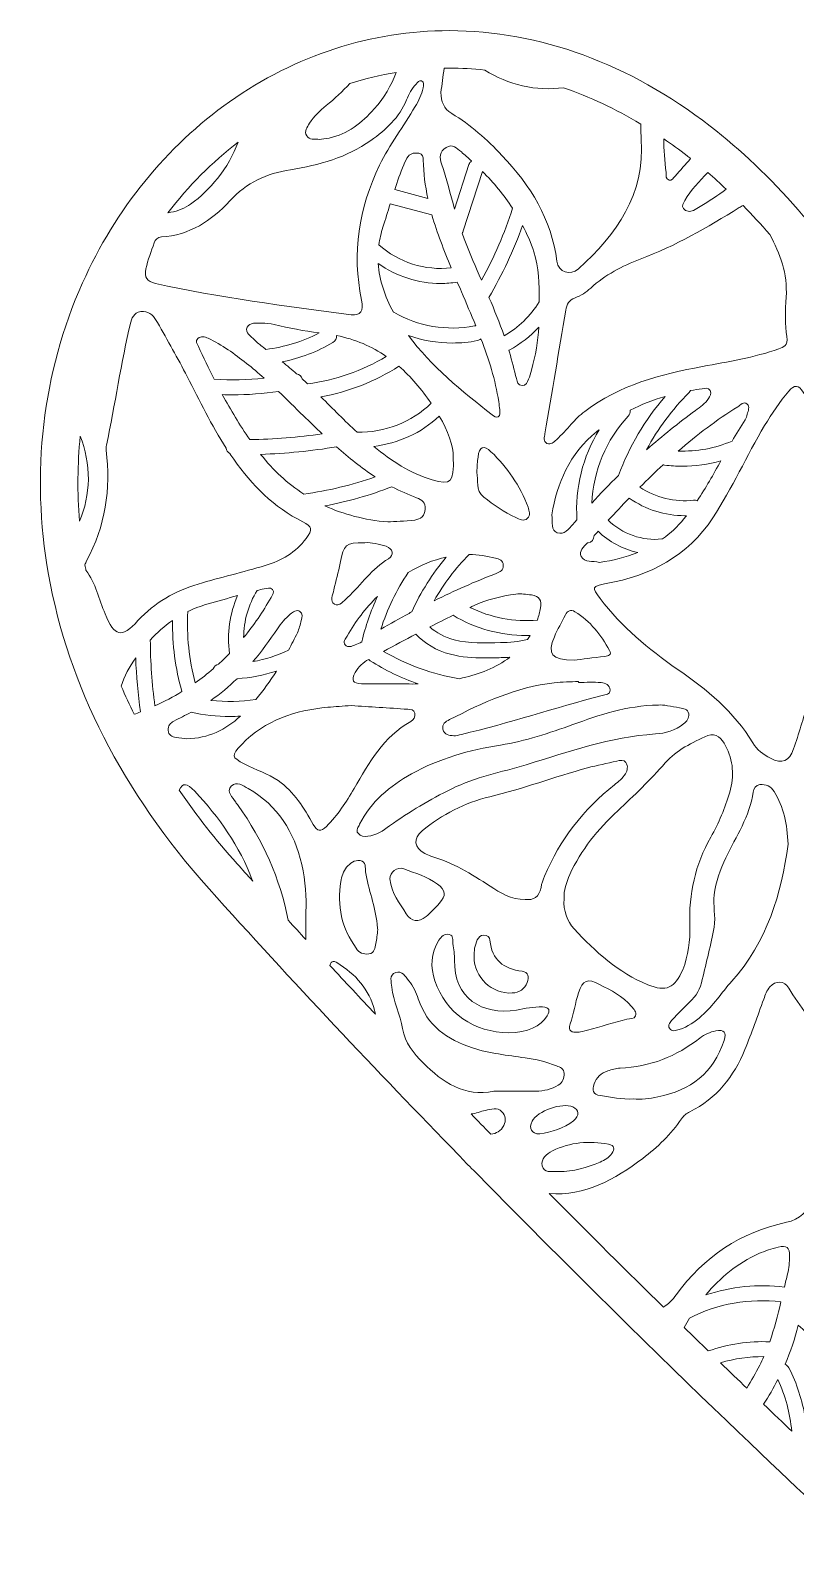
# Model space of a CAD drawing. Extents: x 16 to 8959, y -909 to -91.
# Drawn here: x 8057 to 8464, y -908 to -92 of the extents above; entities that cross this region are included whole.
import ezdxf

# ---------------------------------------------------------------- set-up
doc = ezdxf.new("R2010")
doc.units = 0
doc.header["$MEASUREMENT"] = 0
doc.layers.add('Layer 1', color=7, linetype='Continuous')

msp = doc.modelspace()

# ---------------------------------------------------------------- linework, layer by layer
at = {"layer": 'Layer 1', "lineweight": 0}
for points, knots in [([(8931.48, -226.33), (8913.85, -186.9), (8886.75, -153.49), (8853.11, -129.71), (8818.04, -104.91), (8777.53, -91.8), (8735.95, -91.8), (8688.05, -91.8), (8640.03, -109.39), (8597.06, -142.66), (8564.36, -167.98), (8534.49, -202.19), (8508, -244.61), (8481.52, -202.2), (8451.66, -168), (8418.95, -142.67), (8375.98, -109.4), (8327.95, -91.81), (8280.04, -91.8), (8238.47, -91.8), (8197.96, -104.91), (8162.9, -129.69), (8129.25, -153.47), (8102.15, -186.88), (8084.52, -226.31), (8063.14, -274.13), (8056.87, -327.84), (8066.41, -381.63), (8076.97, -441.15), (8105.77, -497.53), (8152, -549.22), (8195.97, -598.36), (8241.83, -646.84), (8284.96, -691.07), (8287.46, -693.95), (8290.06, -696.59), (8292.96, -699.25), (8397.22, -805.73), (8483.5, -885.58), (8484.74, -886.72), (8484.74, -886.72), (8508.01, -908.2), (8508.01, -908.2), (8508.01, -908.2), (8531.28, -886.71), (8531.28, -886.71), (8533.05, -885.08), (8710.13, -721.22), (8864.01, -549.22), (8910.24, -497.54), (8939.03, -441.16), (8949.59, -381.65), (8959.12, -327.86), (8952.86, -274.15), (8931.48, -226.33)], [0, 0, 0, 0, 1, 1, 1, 2, 2, 2, 3, 3, 3, 4, 4, 4, 5, 5, 5, 6, 6, 6, 7, 7, 7, 8, 8, 8, 9, 9, 9, 10, 10, 10, 11, 11, 11, 12, 12, 12, 13, 13, 13, 14, 14, 14, 15, 15, 15, 16, 16, 16, 17, 17, 17, 18, 18, 18, 18]), ([(8226.95, -119.93), (8235.05, -117.41), (8243.29, -115.46), (8251.62, -114.1), (8249.08, -121.19), (8245.13, -127.64), (8239.94, -133.5), (8233.37, -140.9), (8225.88, -146.97), (8215.87, -149.04), (8214.01, -149.43), (8212.1, -149.59), (8210.97, -149.75), (8207.98, -149.54), (8205.36, -150.13), (8203.98, -147.89), (8202.46, -145.41), (8204.24, -143.18), (8205.49, -141.18), (8207.81, -137.46), (8211.05, -134.46), (8214.41, -131.75), (8218.92, -128.1), (8223.08, -124.14), (8226.95, -119.93)], [0, 0, 0, 0, 1, 1, 1, 2, 2, 2, 3, 3, 3, 4, 4, 4, 5, 5, 5, 6, 6, 6, 7, 7, 7, 8, 8, 8, 8]), ([(8280.04, -111.8), (8280.04, -111.8), (8280.05, -111.8), (8280.06, -111.8), (8286.32, -111.8), (8292.6, -112.15), (8298.86, -112.82), (8311.23, -120.73), (8326.33, -124.19), (8340.83, -122.25), (8354.8, -127.07), (8368.57, -133.54), (8381.98, -141.57), (8382, -144.24), (8382.1, -146.92), (8382.27, -149.6), (8384.15, -179.2), (8369.27, -200.23), (8348.83, -218.74), (8344.5, -222.65), (8338.02, -220.53), (8337.3, -214.76), (8334.48, -192.28), (8323.1, -174.25), (8308.05, -158.3), (8300.07, -149.84), (8291.28, -142.06), (8281.27, -135.97), (8276.95, -133.33), (8275.65, -129.66), (8275.51, -124.74), (8276.08, -120.59), (8276.58, -116.22), (8277.24, -111.83), (8278.17, -111.82), (8279.11, -111.8), (8280.04, -111.8)], [0, 0, 0, 0, 1, 1, 1, 2, 2, 2, 3, 3, 3, 4, 4, 4, 5, 5, 5, 6, 6, 6, 7, 7, 7, 8, 8, 8, 9, 9, 9, 10, 10, 10, 11, 11, 11, 12, 12, 12, 12]), ([(8195.4, -165.92), (8210.52, -163.57), (8225.35, -159.38), (8238.17, -150.34), (8246.19, -144.67), (8253.31, -138.13), (8257.18, -128.73), (8258.43, -125.68), (8259.87, -122.66), (8262.3, -120.31), (8263.14, -119.51), (8263.91, -118), (8265.22, -118.56), (8266.82, -119.26), (8266.23, -121.02), (8266.01, -122.28), (8265.36, -125.92), (8263.61, -129.14), (8261.77, -132.31), (8255.69, -142.84), (8248.16, -152.47), (8242.83, -163.49), (8231.72, -186.47), (8227.9, -210.31), (8233.27, -235.44), (8234.54, -241.34), (8232.56, -243.65), (8227.67, -243.34), (8192.15, -238.54), (8157.5, -234.13), (8123.37, -226.55), (8118.8, -225.53), (8117.46, -223.32), (8118.34, -218.77), (8119.27, -213.93), (8121.18, -209.48), (8122.74, -204.88), (8123.36, -203.04), (8124.57, -201.92), (8126.52, -201.79), (8141.56, -200.85), (8153.35, -193.06), (8163.01, -182.56), (8172.01, -172.78), (8182.45, -167.94), (8195.4, -165.92)], [0, 0, 0, 0, 1, 1, 1, 2, 2, 2, 3, 3, 3, 4, 4, 4, 5, 5, 5, 6, 6, 6, 7, 7, 7, 8, 8, 8, 9, 9, 9, 10, 10, 10, 11, 11, 11, 12, 12, 12, 13, 13, 13, 14, 14, 14, 15, 15, 15, 15]), ([(8167.49, -151.2), (8164.82, -158.05), (8161.29, -164.57), (8156.4, -170.55), (8152.21, -175.67), (8147.71, -180.52), (8142.14, -184.22), (8138.93, -186.35), (8135.5, -187.99), (8131.63, -188.64), (8131.05, -188.74), (8130.51, -188.81), (8130, -188.86), (8140.97, -174.65), (8153.55, -161.98), (8167.49, -151.2)], [0, 0, 0, 0, 1, 1, 1, 2, 2, 2, 3, 3, 3, 4, 4, 4, 5, 5, 5, 5]), ([(8290.42, -163.2), (8290.42, -163.2), (8282.79, -186.88), (8282.79, -186.88), (8280.56, -178.84), (8278.58, -170.74), (8275.86, -162.86), (8274.76, -159.65), (8274.66, -156.19), (8278.22, -154.08), (8281.71, -152.02), (8283.93, -154.38), (8286.39, -156.48), (8288.24, -158.04), (8290.04, -159.64), (8291.8, -161.25), (8291.18, -161.73), (8290.68, -162.39), (8290.42, -163.2)], [0, 0, 0, 0, 1, 1, 1, 2, 2, 2, 3, 3, 3, 4, 4, 4, 5, 5, 5, 6, 6, 6, 6]), ([(8408.57, -159.96), (8405.84, -163.08), (8403.1, -166.19), (8400.37, -169.31), (8399.49, -170.32), (8398.58, -171.91), (8397.06, -171.47), (8395.18, -170.94), (8395.59, -168.96), (8395.45, -167.46), (8394.88, -161.29), (8394.29, -155.11), (8394.22, -149.41), (8398.42, -152.28), (8402.59, -155.3), (8406.7, -158.48), (8407.33, -158.97), (8407.95, -159.46), (8408.57, -159.96)], [0, 0, 0, 0, 1, 1, 1, 2, 2, 2, 3, 3, 3, 4, 4, 4, 5, 5, 5, 6, 6, 6, 6]), ([(8250.87, -176.5), (8252.31, -172.08), (8253.86, -167.7), (8255.67, -163.4), (8256.34, -161.81), (8257.02, -160.14), (8258.08, -158.81), (8259.5, -157.03), (8261.69, -156.82), (8263.82, -157.2), (8265.79, -157.55), (8266.07, -159.18), (8266.1, -160.8), (8266.23, -167.79), (8267.12, -174.57), (8268.53, -181.19), (8268.53, -181.19), (8250.87, -176.5), (8250.87, -176.5)], [0, 0, 0, 0, 1, 1, 1, 2, 2, 2, 3, 3, 3, 4, 4, 4, 5, 5, 5, 6, 6, 6, 6]), ([(8297.12, -224.81), (8294.06, -217.82), (8290.99, -210.83), (8288.21, -203.72), (8287.69, -202.41), (8287.21, -201.09), (8286.75, -199.76), (8287.05, -199.39), (8287.29, -198.96), (8287.45, -198.48), (8287.45, -198.48), (8297.65, -166.86), (8297.65, -166.86), (8303.66, -172.92), (8309.09, -179.4), (8313.72, -186.46), (8309.41, -199.74), (8303.85, -212.59), (8297.12, -224.81)], [0, 0, 0, 0, 1, 1, 1, 2, 2, 2, 3, 3, 3, 4, 4, 4, 5, 5, 5, 6, 6, 6, 6]), ([(8427.56, -176.3), (8423.09, -179.58), (8418.46, -182.68), (8413.65, -185.56), (8412.46, -186.27), (8411.29, -187.04), (8410.04, -187.63), (8408.1, -188.53), (8406.17, -188.23), (8404.79, -186.66), (8403.45, -185.13), (8404.86, -183.74), (8405.55, -182.41), (8408.61, -176.62), (8413.21, -172.09), (8417.69, -167.45), (8421.01, -170.3), (8424.3, -173.25), (8427.56, -176.3)], [0, 0, 0, 0, 1, 1, 1, 2, 2, 2, 3, 3, 3, 4, 4, 4, 5, 5, 5, 6, 6, 6, 6]), ([(8270.74, -190.05), (8273.46, -199.64), (8277.12, -208.95), (8281, -218.2), (8267.17, -219.89), (8252.76, -215.3), (8242.45, -205.94), (8242.87, -202.86), (8243.58, -199.72), (8244.62, -196.53), (8245.96, -192.42), (8247.2, -188.27), (8248.47, -184.14), (8248.47, -184.14), (8270.74, -190.05), (8270.74, -190.05)], [0, 0, 0, 0, 1, 1, 1, 2, 2, 2, 3, 3, 3, 4, 4, 4, 5, 5, 5, 5]), ([(8434.4, -186.14), (8435.15, -185.67), (8435.85, -185.3), (8436.51, -185.04), (8441.35, -189.94), (8446.12, -195.07), (8450.8, -200.44), (8456.28, -210.62), (8460.28, -221.31), (8459.48, -233.8), (8459.01, -241.22), (8458.82, -248.75), (8459.89, -254.89), (8460.59, -259.7), (8458.09, -260.53), (8455.51, -261.44), (8442.32, -266.08), (8428.57, -268.29), (8414.89, -270.82), (8392.5, -274.97), (8370.73, -280.65), (8352.14, -294.77), (8349.48, -296.79), (8347.1, -298.97), (8344.98, -301.55), (8342.56, -304.5), (8339.82, -307.19), (8337.07, -309.85), (8335.72, -311.15), (8334.02, -312.71), (8332.03, -311.77), (8329.82, -310.72), (8330.66, -308.41), (8330.96, -306.62), (8334.62, -284.68), (8338.38, -262.76), (8342, -240.81), (8342.53, -237.6), (8343.74, -235.34), (8346.98, -234.21), (8350.12, -233.11), (8352.87, -231.25), (8355.35, -229), (8363.06, -222), (8372.02, -217.29), (8381.75, -213.61), (8400.37, -206.56), (8417.62, -196.74), (8434.4, -186.14)], [0, 0, 0, 0, 1, 1, 1, 2, 2, 2, 3, 3, 3, 4, 4, 4, 5, 5, 5, 6, 6, 6, 7, 7, 7, 8, 8, 8, 9, 9, 9, 10, 10, 10, 11, 11, 11, 12, 12, 12, 13, 13, 13, 14, 14, 14, 15, 15, 15, 16, 16, 16, 16]), ([(8327.81, -236.38), (8323.27, -243.85), (8316.84, -250.12), (8309.21, -254.46), (8306.8, -247.52), (8304.02, -240.73), (8301.12, -233.99), (8308.27, -221.77), (8314.27, -208.91), (8319.05, -195.59), (8321.37, -200.08), (8323.4, -204.79), (8325.04, -209.78), (8327.79, -218.12), (8327.86, -226.73), (8327.81, -236.38)], [0, 0, 0, 0, 1, 1, 1, 2, 2, 2, 3, 3, 3, 4, 4, 4, 5, 5, 5, 5]), ([(8275.37, -226.56), (8278.29, -226.56), (8281.22, -226.33), (8284.11, -225.86), (8284.15, -225.85), (8284.19, -225.84), (8284.23, -225.83), (8284.96, -227.53), (8285.69, -229.24), (8286.42, -230.95), (8288.99, -237), (8291.61, -243.02), (8294.1, -249.1), (8293.85, -249.1), (8293.6, -249.12), (8293.35, -249.17), (8278.82, -252.06), (8263.17, -249.4), (8250.4, -241.9), (8250.33, -241.85), (8250.24, -241.83), (8250.17, -241.79), (8245.64, -233.44), (8242.69, -224.88), (8242.11, -215.91), (8251.75, -222.77), (8263.54, -226.56), (8275.37, -226.56)], [0, 0, 0, 0, 1, 1, 1, 2, 2, 2, 3, 3, 3, 4, 4, 4, 5, 5, 5, 6, 6, 6, 7, 7, 7, 8, 8, 8, 9, 9, 9, 9]), ([(8086.11, -378.14), (8086.01, -377.6), (8085.93, -377.06), (8085.83, -376.51), (8086.02, -375.82), (8086.35, -375.14), (8086.69, -374.48), (8096.51, -355.89), (8099.87, -336.16), (8097.12, -315.34), (8097.01, -314.5), (8097.11, -313.6), (8097.28, -312.76), (8101.84, -290.97), (8105.02, -268.91), (8110.23, -247.25), (8111.06, -243.81), (8112.69, -241.53), (8117.01, -241.44), (8120.51, -241.58), (8122.74, -244.3), (8124.47, -247.37), (8129.85, -256.92), (8135.28, -266.45), (8140.31, -276.18), (8146.95, -289.05), (8153.22, -302.1), (8161.05, -314.29), (8161.2, -315.54), (8161.93, -316.6), (8162.97, -317.22), (8163.66, -318.25), (8164.36, -319.27), (8165.08, -320.29), (8174.85, -334.11), (8186.52, -345.85), (8201.84, -353.59), (8206.89, -356.14), (8207.22, -357.79), (8203.72, -362.46), (8198.18, -369.86), (8190.54, -374.35), (8181.88, -376.92), (8170.05, -380.44), (8158, -383.24), (8146.17, -386.78), (8133.85, -390.47), (8122.96, -396.52), (8114.08, -406.27), (8105.38, -415.82), (8101.58, -414.82), (8096.58, -402.72), (8093.34, -394.88), (8091.55, -386.41), (8086.35, -379.42), (8086.27, -379), (8086.18, -378.57), (8086.11, -378.14)], [0, 0, 0, 0, 1, 1, 1, 2, 2, 2, 3, 3, 3, 4, 4, 4, 5, 5, 5, 6, 6, 6, 7, 7, 7, 8, 8, 8, 9, 9, 9, 10, 10, 10, 11, 11, 11, 12, 12, 12, 13, 13, 13, 14, 14, 14, 15, 15, 15, 16, 16, 16, 17, 17, 17, 18, 18, 18, 19, 19, 19, 19]), ([(8182.28, -261.67), (8181.81, -261.31), (8181.34, -260.95), (8180.87, -260.59), (8179.22, -259.32), (8177.52, -258.05), (8176.12, -256.53), (8174.33, -254.6), (8170.83, -252.93), (8172.3, -249.87), (8173.61, -247.17), (8177.19, -247.7), (8179.92, -247.68), (8182.17, -247.67), (8184.49, -247.81), (8186.65, -248.36), (8194.57, -250.38), (8202.57, -251.85), (8210.66, -252.95), (8201.83, -257.53), (8192.15, -260.5), (8182.28, -261.67)], [0, 0, 0, 0, 1, 1, 1, 2, 2, 2, 3, 3, 3, 4, 4, 4, 5, 5, 5, 6, 6, 6, 7, 7, 7, 7]), ([(8311.73, -262.2), (8311.79, -262.17), (8311.86, -262.15), (8311.92, -262.11), (8317.86, -258.92), (8323.21, -254.72), (8327.72, -249.77), (8327.24, -257.21), (8325.87, -264.98), (8323.82, -272.69), (8323.37, -274.37), (8322.83, -276.02), (8322.21, -277.64), (8321.6, -279.28), (8320.96, -281.04), (8318.74, -280.95), (8316.44, -280.86), (8316.17, -279), (8315.73, -277.3), (8314.51, -272.6), (8313.4, -267.86), (8312.03, -263.2), (8311.94, -262.86), (8311.83, -262.53), (8311.73, -262.2)], [0, 0, 0, 0, 1, 1, 1, 2, 2, 2, 3, 3, 3, 4, 4, 4, 5, 5, 5, 6, 6, 6, 7, 7, 7, 8, 8, 8, 8]), ([(8181.3, -277.03), (8172.47, -277.93), (8163.58, -278.12), (8154.71, -277.61), (8151.77, -271.85), (8148.97, -266), (8146.29, -260.08), (8145.69, -258.75), (8144.37, -257.22), (8146.01, -255.84), (8147.68, -254.43), (8149.62, -254.93), (8151.43, -255.75), (8158.94, -259.15), (8165.45, -264.15), (8171.9, -269.16), (8175.14, -271.67), (8178.25, -274.31), (8181.3, -277.03)], [0, 0, 0, 0, 1, 1, 1, 2, 2, 2, 3, 3, 3, 4, 4, 4, 5, 5, 5, 6, 6, 6, 6]), ([(8219.92, -254.33), (8229.97, -256.31), (8238.69, -260.15), (8246.36, -265.44), (8233.56, -273.15), (8219.23, -278.13), (8204.4, -280.01), (8203.47, -279.13), (8202.52, -278.27), (8201.58, -277.4), (8201.14, -276.01), (8200, -275), (8198.63, -274.7), (8196.13, -272.5), (8193.56, -270.4), (8190.96, -268.35), (8200.43, -266.39), (8209.59, -262.92), (8217.95, -258.09), (8219.32, -257.3), (8220.03, -255.81), (8219.92, -254.33)], [0, 0, 0, 0, 1, 1, 1, 2, 2, 2, 3, 3, 3, 4, 4, 4, 5, 5, 5, 6, 6, 6, 7, 7, 7, 7]), ([(8306.1, -297.61), (8304.84, -298.42), (8303.81, -297.31), (8302.88, -296.58), (8286.62, -283.8), (8270.42, -270.92), (8258.15, -254.26), (8265.68, -256.92), (8273.68, -258.31), (8281.67, -258.31), (8286.12, -258.31), (8290.55, -257.88), (8294.9, -257.02), (8295.67, -256.87), (8296.32, -256.5), (8296.85, -256), (8301.03, -266.85), (8304.53, -277.92), (8306.29, -289.58), (8306.52, -291.12), (8306.75, -292.66), (8306.91, -293.73), (8306.79, -295.41), (8307.26, -296.86), (8306.1, -297.61)], [0, 0, 0, 0, 1, 1, 1, 2, 2, 2, 3, 3, 3, 4, 4, 4, 5, 5, 5, 6, 6, 6, 7, 7, 7, 8, 8, 8, 8]), ([(8270.26, -290.4), (8260.04, -300.51), (8245.32, -306.1), (8230.88, -305.83), (8224.23, -299.78), (8217.95, -293.34), (8211.57, -287), (8226.31, -284.31), (8240.45, -278.76), (8253.1, -270.67), (8259.54, -276.26), (8265.19, -282.94), (8270.26, -290.4)], [0, 0, 0, 0, 1, 1, 1, 2, 2, 2, 3, 3, 3, 4, 4, 4, 4]), ([(8164.28, -285.91), (8172.55, -285.91), (8180.8, -285.32), (8188.99, -284.16), (8193.44, -288.41), (8197.8, -292.76), (8202.21, -297.05), (8205.55, -300.31), (8208.9, -303.54), (8212.3, -306.72), (8199.5, -308.57), (8186.55, -309.59), (8173.62, -309.78), (8168.31, -302.02), (8163.48, -294.02), (8159.01, -285.82), (8160.77, -285.87), (8162.52, -285.91), (8164.28, -285.91)], [0, 0, 0, 0, 1, 1, 1, 2, 2, 2, 3, 3, 3, 4, 4, 4, 5, 5, 5, 6, 6, 6, 6]), ([(8451.05, -479.57), (8447.26, -477.66), (8443.84, -475.05), (8441.69, -471.44), (8431.72, -454.73), (8417.14, -443), (8401.41, -432.1), (8386.11, -421.5), (8371.78, -409.56), (8360.4, -394.55), (8355.66, -388.29), (8356.04, -387.91), (8363.61, -386.54), (8387.12, -382.29), (8406.91, -371.99), (8420.44, -351.4), (8430.79, -335.66), (8438.36, -318.39), (8448.01, -302.28), (8451.86, -295.85), (8456.07, -289.67), (8460.85, -283.9), (8463.73, -280.41), (8466.28, -280.59), (8468.6, -284.45), (8470.66, -287.88), (8472.52, -291.42), (8474.4, -294.95), (8482.87, -310.87), (8496.46, -321.56), (8511.17, -331.14), (8518.05, -335.61), (8524.72, -340.38), (8528.71, -347.89), (8529.77, -349.88), (8530.91, -351.86), (8530.96, -354.1), (8530.54, -357.18), (8529.74, -360.05), (8528.1, -362.55), (8525.44, -366.62), (8522.9, -370.83), (8519.79, -374.54), (8513.28, -382.3), (8508.67, -390.87), (8506.62, -400.84), (8505.82, -404.74), (8504.66, -408.59), (8503.39, -412.38), (8502.15, -416.1), (8499.97, -419.17), (8496.22, -420.92), (8483.42, -426.89), (8475.8, -437.35), (8471.29, -450.32), (8468.5, -458.37), (8466.19, -466.58), (8463.47, -474.66), (8461.23, -481.34), (8457.43, -482.79), (8451.05, -479.57)], [0, 0, 0, 0, 1, 1, 1, 2, 2, 2, 3, 3, 3, 4, 4, 4, 5, 5, 5, 6, 6, 6, 7, 7, 7, 8, 8, 8, 9, 9, 9, 10, 10, 10, 11, 11, 11, 12, 12, 12, 13, 13, 13, 14, 14, 14, 15, 15, 15, 16, 16, 16, 17, 17, 17, 18, 18, 18, 19, 19, 19, 20, 20, 20, 20]), ([(8407.77, -284.71), (8408.09, -284.39), (8408.33, -284.02), (8408.52, -283.63), (8410.59, -283.26), (8412.68, -282.92), (8414.78, -282.64), (8416.31, -282.44), (8418.07, -281.95), (8419.04, -283.61), (8419.97, -285.2), (8418.91, -286.65), (8418.06, -287.94), (8416.31, -290.62), (8413.66, -292.32), (8411.14, -294.2), (8402.18, -300.89), (8393.48, -307.87), (8385.09, -315.18), (8391.12, -304), (8398.76, -293.69), (8407.77, -284.71)], [0, 0, 0, 0, 1, 1, 1, 2, 2, 2, 3, 3, 3, 4, 4, 4, 5, 5, 5, 6, 6, 6, 7, 7, 7, 7]), ([(8376.39, -294.07), (8382.35, -291.08), (8388.54, -288.67), (8394.95, -286.79), (8384.25, -299.24), (8375.8, -313.58), (8370.1, -328.97), (8365.23, -333.7), (8360.49, -338.56), (8355.89, -343.57), (8356.7, -326.52), (8363.58, -309.75), (8375.35, -297.31), (8376.2, -296.41), (8376.53, -295.22), (8376.39, -294.07)], [0, 0, 0, 0, 1, 1, 1, 2, 2, 2, 3, 3, 3, 4, 4, 4, 5, 5, 5, 5]), ([(8402.01, -315.9), (8411.9, -307.3), (8422.35, -299.31), (8433.66, -292.29), (8435.16, -291.36), (8436.79, -289.21), (8438.69, -290.86), (8440.32, -292.27), (8439.2, -294.46), (8438.75, -296.28), (8438.5, -297.28), (8438.23, -298.36), (8437.67, -299.2), (8435.18, -302.91), (8432.87, -306.74), (8430.62, -310.61), (8421.56, -314.4), (8411.8, -316.2), (8402.01, -315.9)], [0, 0, 0, 0, 1, 1, 1, 2, 2, 2, 3, 3, 3, 4, 4, 4, 5, 5, 5, 6, 6, 6, 6]), ([(8274.65, -297.28), (8279.22, -304.91), (8282.13, -313.17), (8282.11, -319.26), (8282.45, -332.77), (8280.97, -334.13), (8270.87, -331.2), (8259.05, -327.77), (8249.12, -321.04), (8239.71, -313.41), (8252.64, -311.83), (8265.06, -306.25), (8274.65, -297.28)], [0, 0, 0, 0, 1, 1, 1, 2, 2, 2, 3, 3, 3, 4, 4, 4, 4]), ([(8087.62, -331.08), (8087.51, -338.82), (8085.85, -346.22), (8082.92, -353.33), (8081.69, -338.06), (8081.82, -322.89), (8083.32, -307.97), (8086.05, -315.18), (8087.65, -322.82), (8087.62, -331.08)], [0, 0, 0, 0, 1, 1, 1, 2, 2, 2, 3, 3, 3, 3]), ([(8348, -352.47), (8347.45, -353.11), (8346.9, -353.75), (8346.35, -354.39), (8346.24, -354.53), (8346.15, -354.68), (8346.03, -354.81), (8343.71, -357.4), (8341.21, -360.82), (8337.47, -359.42), (8334.09, -358.16), (8335.08, -354.08), (8334.65, -349.81), (8337.41, -333.12), (8343.92, -317.23), (8358.48, -305.56), (8358.92, -305.21), (8359.37, -304.88), (8359.82, -304.53), (8351.08, -318.78), (8346.84, -335.78), (8348, -352.47)], [0, 0, 0, 0, 1, 1, 1, 2, 2, 2, 3, 3, 3, 4, 4, 4, 5, 5, 5, 6, 6, 6, 7, 7, 7, 7]), ([(8219.89, -313.63), (8226.41, -319.37), (8233.19, -324.81), (8240.49, -329.66), (8228.13, -334), (8215.36, -337.06), (8202.37, -338.8), (8193.78, -333.18), (8186.19, -326.09), (8179.42, -317.64), (8192.98, -317.2), (8206.53, -315.86), (8219.89, -313.63)], [0, 0, 0, 0, 1, 1, 1, 2, 2, 2, 3, 3, 3, 4, 4, 4, 4]), ([(8321.93, -345.79), (8322.65, -347.75), (8323.26, -350.05), (8321.64, -351.71), (8319.63, -353.76), (8317.38, -352.07), (8315.41, -351.22), (8309.15, -348.53), (8303.67, -344.48), (8298.3, -340.42), (8293.72, -336.95), (8295.72, -331.08), (8294.56, -327.31), (8294.85, -323.94), (8294.95, -321.51), (8295.27, -319.11), (8296, -313.55), (8298.26, -312.42), (8302.19, -316.21), (8310.87, -324.6), (8317.72, -334.35), (8321.93, -345.79)], [0, 0, 0, 0, 1, 1, 1, 2, 2, 2, 3, 3, 3, 4, 4, 4, 5, 5, 5, 6, 6, 6, 7, 7, 7, 7]), ([(8381.53, -335.16), (8385.59, -331.08), (8389.71, -327.09), (8393.91, -323.19), (8394.17, -323.27), (8394.43, -323.34), (8394.71, -323.37), (8397.83, -323.75), (8400.95, -323.94), (8404.07, -323.94), (8411.04, -323.94), (8417.98, -322.97), (8424.7, -321.1), (8420.69, -328.31), (8416.67, -335.5), (8412.1, -342.35), (8411.51, -342.11), (8410.87, -342), (8410.19, -342.08), (8400.19, -343.2), (8389.92, -340.68), (8381.53, -335.16)], [0, 0, 0, 0, 1, 1, 1, 2, 2, 2, 3, 3, 3, 4, 4, 4, 5, 5, 5, 6, 6, 6, 7, 7, 7, 7]), ([(8249.37, -334.9), (8253.64, -337.13), (8258.04, -339.06), (8262.56, -340.77), (8265.4, -341.84), (8267.42, -343.31), (8267.18, -346.8), (8266.92, -350.39), (8264.78, -352.27), (8261.58, -352.64), (8256.25, -353.25), (8250.86, -353.42), (8247.21, -353.67), (8234.73, -352.57), (8223.63, -349.66), (8213.71, -345.08), (8225.88, -342.8), (8237.81, -339.39), (8249.37, -334.9)], [0, 0, 0, 0, 1, 1, 1, 2, 2, 2, 3, 3, 3, 4, 4, 4, 5, 5, 5, 6, 6, 6, 6]), ([(8364.68, -352.77), (8368.37, -348.8), (8372.08, -344.86), (8375.84, -340.97), (8384.48, -347.05), (8394.97, -350.34), (8405.51, -350.34), (8405.79, -350.34), (8406.07, -350.32), (8406.35, -350.32), (8405.91, -350.87), (8405.49, -351.43), (8405.04, -351.98), (8401.58, -356.23), (8397.73, -359.78), (8393.58, -362.74), (8393.48, -362.75), (8393.38, -362.73), (8393.27, -362.75), (8382.95, -363.9), (8372.11, -360.03), (8364.68, -352.77)], [0, 0, 0, 0, 1, 1, 1, 2, 2, 2, 3, 3, 3, 4, 4, 4, 5, 5, 5, 6, 6, 6, 7, 7, 7, 7]), ([(8350.32, -372.09), (8348.91, -369.19), (8351.48, -366.91), (8353.48, -364.9), (8353.62, -364.88), (8353.75, -364.88), (8353.89, -364.86), (8355.8, -364.49), (8357.12, -362.82), (8357.13, -360.95), (8357.83, -360.18), (8358.54, -359.42), (8359.24, -358.65), (8365.04, -364.25), (8372.5, -368.16), (8380.4, -369.91), (8373.99, -372.5), (8367.12, -374.19), (8359.94, -375.23), (8356.48, -374.28), (8352.03, -375.63), (8350.32, -372.09)], [0, 0, 0, 0, 1, 1, 1, 2, 2, 2, 3, 3, 3, 4, 4, 4, 5, 5, 5, 6, 6, 6, 7, 7, 7, 7]), ([(8247.62, -373.26), (8238.69, -378.54), (8233.06, -387.11), (8225.71, -393.95), (8223.75, -395.78), (8221.3, -398.9), (8218.76, -397.46), (8216.16, -396), (8217.92, -392.4), (8218.44, -389.82), (8219.42, -385.06), (8220.91, -380.4), (8221.84, -375.62), (8223.78, -365.55), (8224.56, -364.78), (8234.96, -364.75), (8238.57, -364.48), (8242.48, -365.39), (8246.28, -366.65), (8249.85, -367.84), (8250.75, -371.41), (8247.62, -373.26)], [0, 0, 0, 0, 1, 1, 1, 2, 2, 2, 3, 3, 3, 4, 4, 4, 5, 5, 5, 6, 6, 6, 7, 7, 7, 7]), ([(8278.39, -372.42), (8270.94, -381.21), (8264.7, -391.06), (8260.01, -401.54), (8259.93, -401.57), (8259.86, -401.59), (8259.78, -401.62), (8259.35, -401.82), (8258.99, -402.1), (8258.67, -402.42), (8253.52, -405.08), (8248.4, -407.81), (8243.47, -410.87), (8246.87, -400.17), (8251.81, -389.95), (8258.06, -380.63), (8264.51, -376.65), (8271.33, -373.95), (8278.39, -372.42)], [0, 0, 0, 0, 1, 1, 1, 2, 2, 2, 3, 3, 3, 4, 4, 4, 5, 5, 5, 6, 6, 6, 6]), ([(8271.92, -395.67), (8276.98, -386.66), (8283.27, -378.31), (8290.54, -371), (8295.47, -371.23), (8300.04, -371.82), (8304.51, -372.93), (8306.54, -373.43), (8308.64, -374.12), (8308.75, -376.8), (8308.86, -379.41), (8306.96, -380.39), (8304.95, -381.15), (8293.68, -385.41), (8282.7, -390.32), (8271.92, -395.67)], [0, 0, 0, 0, 1, 1, 1, 2, 2, 2, 3, 3, 3, 4, 4, 4, 5, 5, 5, 5]), ([(8184.97, -393.88), (8180.61, -401.63), (8175.73, -408.77), (8170.36, -415.34), (8170.42, -406.49), (8172.91, -397.68), (8177.58, -390.15), (8178.8, -389.87), (8180.02, -389.6), (8181.25, -389.34), (8182.78, -389.03), (8184.51, -388.34), (8185.71, -389.65), (8187.07, -391.13), (8185.7, -392.59), (8184.97, -393.88)], [0, 0, 0, 0, 1, 1, 1, 2, 2, 2, 3, 3, 3, 4, 4, 4, 5, 5, 5, 5]), ([(8328.58, -399.52), (8328.16, -401.76), (8327.6, -403.9), (8326.89, -405.96), (8314.62, -407.08), (8302.02, -404.68), (8290.97, -399.22), (8291.61, -398.93), (8292.25, -398.63), (8292.89, -398.34), (8300.06, -395.11), (8307.63, -393.18), (8315.43, -392.14), (8318.22, -391.77), (8320.94, -392.24), (8323.71, -392.59), (8328.04, -393.15), (8329.3, -395.67), (8328.58, -399.52)], [0, 0, 0, 0, 1, 1, 1, 2, 2, 2, 3, 3, 3, 4, 4, 4, 5, 5, 5, 6, 6, 6, 6]), ([(8162.93, -423.7), (8161.01, -425.68), (8159.01, -427.58), (8156.98, -429.43), (8155.68, -429.74), (8154.64, -430.69), (8154.18, -431.94), (8151.09, -434.59), (8147.87, -437.1), (8144.53, -439.45), (8141.26, -427.02), (8139.96, -414.26), (8140.65, -401.42), (8144.08, -399.75), (8147.7, -398.38), (8151.56, -397.33), (8156.78, -395.91), (8161.95, -394.35), (8167.16, -392.88), (8162.94, -402.5), (8161.4, -413.28), (8162.93, -423.7)], [0, 0, 0, 0, 1, 1, 1, 2, 2, 2, 3, 3, 3, 4, 4, 4, 5, 5, 5, 6, 6, 6, 7, 7, 7, 7]), ([(8225.51, -414.48), (8230.02, -406.59), (8235.41, -399.55), (8241.72, -393.38), (8238.11, -401.16), (8235.28, -409.3), (8233.31, -417.64), (8232.18, -418.24), (8230.98, -418.75), (8229.81, -419.25), (8228.05, -419.98), (8225.9, -420.85), (8224.45, -419.2), (8223.05, -417.61), (8224.71, -415.89), (8225.51, -414.48)], [0, 0, 0, 0, 1, 1, 1, 2, 2, 2, 3, 3, 3, 4, 4, 4, 5, 5, 5, 5]), ([(8137.49, -444.04), (8132.9, -446.85), (8128.11, -449.41), (8123.08, -451.7), (8121.52, -440.08), (8120.69, -428.32), (8120.64, -416.62), (8124.27, -412.65), (8128.2, -409.16), (8132.49, -406.19), (8132.31, -418.99), (8133.98, -431.68), (8137.49, -444.04)], [0, 0, 0, 0, 1, 1, 1, 2, 2, 2, 3, 3, 3, 4, 4, 4, 4]), ([(8188.4, -410.59), (8190.34, -407.67), (8192.56, -405.02), (8195.24, -402.78), (8196.72, -401.56), (8198.53, -400.2), (8200.4, -401.39), (8202.09, -402.47), (8201.45, -404.57), (8201.05, -406.22), (8200.53, -408.41), (8200.01, -410.66), (8199.04, -412.68), (8197.54, -415.82), (8195.97, -418.92), (8194.33, -421.97), (8188.33, -424.85), (8181.91, -426.91), (8175.33, -428.13), (8180.02, -422.61), (8184.33, -416.72), (8188.4, -410.59)], [0, 0, 0, 0, 1, 1, 1, 2, 2, 2, 3, 3, 3, 4, 4, 4, 5, 5, 5, 6, 6, 6, 7, 7, 7, 7]), ([(8282.01, -403.44), (8293.69, -410.48), (8307.36, -414.23), (8321, -414.23), (8321.68, -414.23), (8322.35, -414.22), (8323.02, -414.2), (8322.58, -414.91), (8322.13, -415.61), (8321.65, -416.29), (8317.1, -417.66), (8311.98, -417.83), (8307.32, -417.98), (8299.06, -418.26), (8290.52, -418.54), (8282.64, -416.47), (8277.41, -415.09), (8272.94, -412.7), (8269.63, -409.6), (8273.73, -407.5), (8277.86, -405.44), (8282.01, -403.44)], [0, 0, 0, 0, 1, 1, 1, 2, 2, 2, 3, 3, 3, 4, 4, 4, 5, 5, 5, 6, 6, 6, 7, 7, 7, 7]), ([(8362.85, -425.32), (8356.67, -426.1), (8350.48, -426.85), (8346.44, -427.35), (8334.42, -427.37), (8332.06, -423.94), (8335.98, -414.86), (8337.69, -410.89), (8339.89, -407.13), (8341.81, -403.24), (8342.95, -400.91), (8344.67, -400.18), (8346.88, -401.52), (8355.11, -406.52), (8360.84, -413.85), (8365.4, -422.14), (8366.72, -424.53), (8364.72, -425.09), (8362.85, -425.32)], [0, 0, 0, 0, 1, 1, 1, 2, 2, 2, 3, 3, 3, 4, 4, 4, 5, 5, 5, 6, 6, 6, 6]), ([(8244.93, -422.64), (8250.68, -419.54), (8256.44, -416.46), (8262.22, -413.43), (8266.67, -418.42), (8273.05, -422.22), (8280.61, -424.2), (8286.6, -425.78), (8292.66, -426.18), (8298.64, -426.18), (8301.65, -426.18), (8304.64, -426.08), (8307.59, -425.98), (8309.09, -425.93), (8310.67, -425.87), (8312.29, -425.78), (8311.85, -426.11), (8311.4, -426.44), (8310.94, -426.76), (8303.03, -432.18), (8294.39, -435.29), (8285.39, -437.2), (8271.18, -435.01), (8257.29, -430.01), (8244.93, -422.64)], [0, 0, 0, 0, 1, 1, 1, 2, 2, 2, 3, 3, 3, 4, 4, 4, 5, 5, 5, 6, 6, 6, 7, 7, 7, 8, 8, 8, 8]), ([(8105.13, -441.15), (8106.73, -435.81), (8109.49, -430.87), (8112.85, -426.18), (8113.22, -435.78), (8114.08, -445.39), (8115.44, -454.9), (8114.33, -455.32), (8113.24, -455.77), (8112.11, -456.17), (8112.11, -456.17), (8112.11, -456.17), (8112.1, -456.17), (8109.63, -451.2), (8107.31, -446.19), (8105.13, -441.15)], [0, 0, 0, 0, 1, 1, 1, 2, 2, 2, 3, 3, 3, 4, 4, 4, 5, 5, 5, 5]), ([(8229.84, -433.95), (8231.44, -430.74), (8234.12, -428.64), (8237.01, -426.94), (8237.25, -427.21), (8237.51, -427.45), (8237.83, -427.66), (8245.8, -432.75), (8254.44, -436.89), (8263.43, -439.98), (8259.08, -440.15), (8254.69, -439.9), (8250.33, -439.91), (8244.6, -439.91), (8238.87, -440.02), (8233.15, -439.87), (8228.52, -439.76), (8227.73, -438.16), (8229.84, -433.95)], [0, 0, 0, 0, 1, 1, 1, 2, 2, 2, 3, 3, 3, 4, 4, 4, 5, 5, 5, 6, 6, 6, 6]), ([(8166.86, -437.23), (8173.97, -436.78), (8181.04, -435.4), (8187.83, -433.18), (8184.51, -438.43), (8180.89, -443.49), (8176.9, -448.27), (8168.97, -449.54), (8160.84, -449.7), (8152.86, -448.76), (8157.91, -445.3), (8162.55, -441.42), (8166.86, -437.23)], [0, 0, 0, 0, 1, 1, 1, 2, 2, 2, 3, 3, 3, 4, 4, 4, 4]), ([(8280.08, -459.02), (8297.82, -450.05), (8315.74, -441.54), (8335.87, -439.4), (8340.18, -438.94), (8344.54, -438.89), (8348.87, -438.66), (8348.88, -438.83), (8348.88, -439.01), (8348.88, -439.19), (8352.88, -439.19), (8356.89, -438.95), (8360.86, -439.28), (8363.08, -439.46), (8365.62, -440.59), (8365.69, -443.24), (8365.76, -445.71), (8363.08, -445.74), (8361.37, -446.18), (8336.3, -452.76), (8311.67, -460.93), (8286.44, -466.9), (8285.09, -467.22), (8283.69, -467.73), (8282.35, -467.63), (8279.93, -467.46), (8277.25, -467.18), (8276.6, -464.16), (8276, -461.4), (8277.95, -460.1), (8280.08, -459.02)], [0, 0, 0, 0, 1, 1, 1, 2, 2, 2, 3, 3, 3, 4, 4, 4, 5, 5, 5, 6, 6, 6, 7, 7, 7, 8, 8, 8, 9, 9, 9, 10, 10, 10, 10]), ([(8130.18, -464.72), (8130.06, -462.3), (8131.18, -460.84), (8133.24, -459.78), (8136.27, -458.23), (8139.32, -456.69), (8142.33, -455.08), (8149.13, -456.6), (8156.12, -457.37), (8163.12, -457.37), (8164.96, -457.37), (8166.8, -457.3), (8168.63, -457.19), (8160.94, -464.4), (8151.57, -468.91), (8140.11, -469.29), (8138.47, -469.08), (8136.39, -468.93), (8134.36, -468.55), (8132.25, -468.15), (8130.32, -467.46), (8130.18, -464.72)], [0, 0, 0, 0, 1, 1, 1, 2, 2, 2, 3, 3, 3, 4, 4, 4, 5, 5, 5, 6, 6, 6, 7, 7, 7, 7]), ([(8215.24, -452.45), (8219.22, -452.1), (8223.21, -451.86), (8227.73, -451.53), (8237.41, -452.16), (8247.63, -452.82), (8257.85, -453.5), (8259.41, -453.6), (8261.13, -453.65), (8261.59, -455.62), (8262.04, -457.59), (8261.07, -459.05), (8259.45, -459.97), (8244.98, -468.19), (8237.15, -481.98), (8229.23, -495.75), (8225.06, -502.99), (8220.45, -509.92), (8214.56, -515.95), (8211.5, -519.08), (8209.58, -518.65), (8207.46, -514.93), (8202.48, -506.16), (8197.46, -497.43), (8188.77, -491.53), (8183.22, -487.76), (8176.87, -485.82), (8171.02, -482.78), (8163.68, -478.98), (8163.6, -478.17), (8169.38, -472.21), (8181.95, -459.25), (8197.77, -453.96), (8215.24, -452.45)], [0, 0, 0, 0, 1, 1, 1, 2, 2, 2, 3, 3, 3, 4, 4, 4, 5, 5, 5, 6, 6, 6, 7, 7, 7, 8, 8, 8, 9, 9, 9, 10, 10, 10, 11, 11, 11, 11]), ([(8404.81, -461.28), (8400.44, -464.79), (8395.08, -466.32), (8389.77, -466.68), (8365.88, -468.32), (8343.53, -476.18), (8320.92, -483.07), (8307.65, -487.12), (8293.92, -489.61), (8281.29, -495.88), (8269.72, -501.63), (8258.62, -508.03), (8248.19, -515.65), (8244.68, -518.21), (8241.08, -520.74), (8236.56, -521.21), (8234.63, -521.42), (8232.6, -521.36), (8231.32, -519.62), (8230.02, -517.86), (8231.41, -516.29), (8232.17, -514.81), (8238.32, -502.72), (8248.17, -494.38), (8259.8, -487.96), (8274.6, -479.79), (8290.66, -475.22), (8307.23, -472.58), (8320.56, -470.45), (8333.22, -466.22), (8345.83, -461.68), (8359.91, -456.6), (8374.01, -451.58), (8391.47, -451.24), (8393.83, -451), (8398.28, -451.95), (8402.72, -452.77), (8404.67, -453.13), (8407.18, -453.29), (8407.56, -455.94), (8407.89, -458.22), (8406.46, -459.95), (8404.81, -461.28)], [0, 0, 0, 0, 1, 1, 1, 2, 2, 2, 3, 3, 3, 4, 4, 4, 5, 5, 5, 6, 6, 6, 7, 7, 7, 8, 8, 8, 9, 9, 9, 10, 10, 10, 11, 11, 11, 12, 12, 12, 13, 13, 13, 14, 14, 14, 14]), ([(8408.13, -568.76), (8408.41, -576.78), (8407.41, -584.77), (8404.35, -592.3), (8400.32, -602.22), (8395.44, -604.31), (8385.68, -600.3), (8370.02, -593.86), (8357.81, -582.72), (8346.5, -570.61), (8342.54, -566.37), (8340.82, -560.68), (8341.1, -554.65), (8340.93, -550.01), (8342.31, -545.71), (8344.2, -541.57), (8350.19, -528.38), (8359.13, -517.46), (8369.71, -507.65), (8378.49, -499.49), (8387.03, -491.07), (8395.04, -482.1), (8401.17, -475.23), (8409.42, -471.14), (8417.7, -467.56), (8422.23, -465.6), (8425.24, -469.28), (8427.17, -472.95), (8431.31, -480.84), (8431.95, -489.11), (8429.4, -497.72), (8426.91, -506.1), (8423.61, -514.16), (8419.31, -521.73), (8410.99, -536.37), (8407.54, -552), (8408.13, -568.76)], [0, 0, 0, 0, 1, 1, 1, 2, 2, 2, 3, 3, 3, 4, 4, 4, 5, 5, 5, 6, 6, 6, 7, 7, 7, 8, 8, 8, 9, 9, 9, 10, 10, 10, 11, 11, 11, 12, 12, 12, 12]), ([(8330.78, -542.51), (8329.99, -544.43), (8329.2, -546.41), (8328.84, -548.44), (8327.93, -553.61), (8324.74, -555.37), (8320.47, -554.9), (8312.84, -555.02), (8307.19, -551.31), (8301.7, -547.75), (8291.74, -541.29), (8281.72, -535.11), (8270.2, -531.79), (8269.04, -531.45), (8267.91, -530.94), (8266.85, -530.34), (8261.24, -527.19), (8260.58, -522.37), (8265.49, -518.29), (8276.09, -509.48), (8288.27, -503.33), (8301.55, -500.15), (8319.18, -495.93), (8336.09, -489.5), (8353.53, -484.75), (8358.72, -483.34), (8364.02, -482.33), (8369.27, -481.18), (8370.97, -480.8), (8372.95, -480.23), (8374.09, -481.94), (8375.34, -483.82), (8374.93, -486), (8373.79, -487.88), (8372.33, -490.3), (8370.14, -492.04), (8367.96, -493.78), (8351.49, -506.91), (8338.79, -522.93), (8330.78, -542.51)], [0, 0, 0, 0, 1, 1, 1, 2, 2, 2, 3, 3, 3, 4, 4, 4, 5, 5, 5, 6, 6, 6, 7, 7, 7, 8, 8, 8, 9, 9, 9, 10, 10, 10, 11, 11, 11, 12, 12, 12, 13, 13, 13, 13]), ([(8136, -496.67), (8137.97, -492.55), (8140.13, -492.74), (8144.32, -497.18), (8157.43, -511.08), (8168.17, -526.53), (8174.99, -544.55), (8175.06, -544.74), (8175.12, -544.92), (8175.19, -545.11), (8172.42, -542.04), (8169.66, -538.96), (8166.91, -535.88), (8155.46, -523.09), (8145.17, -510.01), (8136, -496.67)], [0, 0, 0, 0, 1, 1, 1, 2, 2, 2, 3, 3, 3, 4, 4, 4, 5, 5, 5, 5]), ([(8194.12, -565.96), (8189.79, -543.64), (8180.72, -523.31), (8167.4, -504.76), (8166.99, -504.19), (8166.49, -503.69), (8166.16, -503.09), (8164.65, -500.36), (8160.87, -497.59), (8163.82, -494.45), (8166.57, -491.53), (8170.15, -494.26), (8172.86, -495.79), (8188.66, -504.78), (8197.29, -518.89), (8201.39, -536.23), (8203.49, -545.11), (8203.83, -554.09), (8203.53, -561.36), (8203.53, -567.44), (8203.51, -571.86), (8203.53, -576.22), (8200.39, -572.81), (8197.25, -569.39), (8194.12, -565.96)], [0, 0, 0, 0, 1, 1, 1, 2, 2, 2, 3, 3, 3, 4, 4, 4, 5, 5, 5, 6, 6, 6, 7, 7, 7, 8, 8, 8, 8]), ([(8414.42, -616.95), (8410.83, -620.09), (8407.07, -622.82), (8402.5, -624.22), (8400.75, -624.75), (8398.5, -625.6), (8397.29, -623.53), (8396.27, -621.8), (8397.7, -620.14), (8398.85, -618.91), (8401.81, -615.73), (8404.85, -612.6), (8408.03, -609.64), (8411.6, -606.32), (8413.77, -602.35), (8414.8, -597.58), (8416.82, -588.24), (8419.5, -579.05), (8421.08, -569.59), (8422.05, -563.8), (8420.41, -558.17), (8421.09, -552.45), (8421.93, -545.45), (8424.36, -538.99), (8427.37, -532.66), (8432.8, -521.24), (8440.12, -510.6), (8441.92, -497.65), (8442.19, -495.69), (8443.3, -493.88), (8445.52, -493.68), (8448.69, -493.39), (8451.32, -494.64), (8453.07, -497.38), (8458.29, -505.57), (8459.97, -514.73), (8460.53, -525.38), (8457.11, -551.68), (8449.31, -577.36), (8430.48, -598.47), (8425.05, -604.56), (8420.63, -611.51), (8414.42, -616.95)], [0, 0, 0, 0, 1, 1, 1, 2, 2, 2, 3, 3, 3, 4, 4, 4, 5, 5, 5, 6, 6, 6, 7, 7, 7, 8, 8, 8, 9, 9, 9, 10, 10, 10, 11, 11, 11, 12, 12, 12, 13, 13, 13, 14, 14, 14, 14]), ([(8222.16, -545.37), (8222.69, -542.63), (8223.43, -539.94), (8225.27, -537.74), (8227.12, -535.55), (8229.37, -533.74), (8232.4, -534.19), (8235.82, -534.71), (8235.07, -537.98), (8235.37, -540.1), (8236.72, -549.57), (8240.68, -558.46), (8241.47, -568.03), (8241.55, -569.07), (8241.75, -570.09), (8241.87, -570.95), (8241.52, -573.54), (8241.34, -575.98), (8240.81, -578.34), (8240.29, -580.59), (8240.35, -583.42), (8237.08, -583.87), (8234.22, -584.27), (8231.84, -583.27), (8230.32, -580.89), (8226.94, -575.62), (8223.61, -570.14), (8222.55, -563.97), (8221.49, -557.89), (8220.96, -551.6), (8222.16, -545.37)], [0, 0, 0, 0, 1, 1, 1, 2, 2, 2, 3, 3, 3, 4, 4, 4, 5, 5, 5, 6, 6, 6, 7, 7, 7, 8, 8, 8, 9, 9, 9, 10, 10, 10, 10]), ([(8273.68, -546.65), (8278.17, -549.95), (8278.41, -552.81), (8274.62, -557.04), (8272.42, -559.49), (8270.14, -561.91), (8267.61, -564), (8263.56, -567.37), (8259.8, -566.9), (8257.05, -562.51), (8253.49, -556.82), (8248.96, -551.53), (8248.35, -543.91), (8248.33, -540.53), (8252.08, -537.1), (8255.71, -538.52), (8261.81, -540.92), (8268.29, -542.68), (8273.68, -546.65)], [0, 0, 0, 0, 1, 1, 1, 2, 2, 2, 3, 3, 3, 4, 4, 4, 5, 5, 5, 6, 6, 6, 6]), ([(8315.76, -613.8), (8320.38, -613.01), (8324.95, -611.95), (8329.7, -612.17), (8333.45, -612.34), (8333.74, -613.96), (8332.14, -616.86), (8329.01, -622.55), (8321.4, -625.95), (8311.7, -625.89), (8293.21, -625.78), (8278.05, -615.45), (8272.26, -598.25), (8269.83, -591.02), (8270.1, -583.49), (8274.37, -576.66), (8275.62, -574.67), (8277.41, -572.96), (8279.92, -573.56), (8282.39, -574.15), (8281.67, -576.62), (8281.89, -578.41), (8282.27, -581.34), (8282.86, -584.29), (8282.78, -587.21), (8282.19, -607.3), (8297.57, -616.87), (8315.76, -613.8)], [0, 0, 0, 0, 1, 1, 1, 2, 2, 2, 3, 3, 3, 4, 4, 4, 5, 5, 5, 6, 6, 6, 7, 7, 7, 8, 8, 8, 9, 9, 9, 9]), ([(8294.88, -576.46), (8295.57, -574.99), (8296.62, -573.84), (8298.42, -573.83), (8300.3, -573.82), (8301.49, -575.03), (8301.63, -576.65), (8302.55, -587.18), (8308.93, -591.82), (8318.74, -593.17), (8322.21, -593.64), (8322.62, -596.17), (8321.49, -599.06), (8320.07, -602.68), (8317.24, -604.48), (8313.49, -604.72), (8302.71, -605.39), (8293.12, -596.3), (8293.19, -585.57), (8293.09, -582.41), (8293.52, -579.34), (8294.88, -576.46)], [0, 0, 0, 0, 1, 1, 1, 2, 2, 2, 3, 3, 3, 4, 4, 4, 5, 5, 5, 6, 6, 6, 7, 7, 7, 7]), ([(8221.86, -589.66), (8231.63, -596.22), (8238.33, -604.57), (8240.64, -616.02), (8232.55, -607.44), (8224.43, -598.77), (8216.31, -590.04), (8217.19, -587.19), (8218.38, -587.32), (8221.86, -589.66)], [0, 0, 0, 0, 1, 1, 1, 2, 2, 2, 3, 3, 3, 3]), ([(8251.42, -593.82), (8254.76, -592.72), (8256.65, -595.87), (8258.44, -598.18), (8260.69, -601.08), (8262.36, -604.37), (8263.47, -607.85), (8268.05, -622.17), (8278.87, -629.57), (8292.33, -633.99), (8301.46, -636.99), (8311.01, -637.89), (8320.45, -639.28), (8326.14, -640.12), (8331.71, -641.41), (8337.06, -643.56), (8338.96, -644.32), (8341.13, -644.95), (8341.22, -647.62), (8341.3, -650.25), (8340.29, -652.41), (8338.06, -653.81), (8334.43, -656.08), (8330.38, -657.01), (8326.14, -657.05), (8320.06, -657.1), (8313.98, -657.06), (8307.9, -657.07), (8306.51, -657.07), (8305.07, -656.85), (8303.73, -657.11), (8287.89, -660.16), (8276.48, -652.42), (8266.07, -641.95), (8260.88, -636.73), (8256.34, -631.57), (8255.04, -623.7), (8253.81, -616.23), (8250.08, -609.22), (8249.36, -601.56), (8249.11, -598.91), (8247.65, -595.05), (8251.42, -593.82)], [0, 0, 0, 0, 1, 1, 1, 2, 2, 2, 3, 3, 3, 4, 4, 4, 5, 5, 5, 6, 6, 6, 7, 7, 7, 8, 8, 8, 9, 9, 9, 10, 10, 10, 11, 11, 11, 12, 12, 12, 13, 13, 13, 14, 14, 14, 14]), ([(8333.15, -711.56), (8352.35, -713.22), (8368.06, -704.11), (8383.06, -692.91), (8391.04, -686.96), (8398.05, -679.95), (8403.79, -671.76), (8404.92, -670.15), (8406.32, -668.92), (8408.08, -668.06), (8422.41, -661), (8431.61, -649.32), (8437.5, -634.85), (8441.11, -626), (8444.23, -616.94), (8447.57, -607.98), (8448.42, -605.7), (8449.14, -603.34), (8450.79, -601.47), (8453.91, -597.94), (8458.52, -598.06), (8460.84, -602.1), (8466.55, -612.02), (8474.97, -620.22), (8478.91, -631.3), (8480.16, -634.82), (8483.07, -637.65), (8486.04, -640.17), (8489.22, -642.86), (8492.32, -645.67), (8495.29, -648.59), (8502.57, -655.74), (8503.1, -658.12), (8498.47, -667.35), (8494.97, -674.34), (8491.03, -681.12), (8487.1, -687.89), (8482.11, -696.47), (8477.28, -705.13), (8473.77, -714.44), (8471.24, -721.14), (8466.81, -725.43), (8459.65, -726.96), (8435.09, -732.23), (8415.61, -745.27), (8400.87, -765.57), (8398.92, -768.25), (8396.73, -770.61), (8394.07, -772.17), (8375.3, -753.75), (8354.78, -733.38), (8333.15, -711.56)], [0, 0, 0, 0, 1, 1, 1, 2, 2, 2, 3, 3, 3, 4, 4, 4, 5, 5, 5, 6, 6, 6, 7, 7, 7, 8, 8, 8, 9, 9, 9, 10, 10, 10, 11, 11, 11, 12, 12, 12, 13, 13, 13, 14, 14, 14, 15, 15, 15, 16, 16, 16, 17, 17, 17, 17]), ([(8344.43, -621.19), (8346.22, -615.78), (8347.07, -610.05), (8348.84, -604.62), (8351.08, -597.74), (8353.65, -596.88), (8360.02, -600.17), (8366.2, -603.35), (8372.45, -606.44), (8377.06, -611.9), (8378.29, -613.35), (8379.93, -614.9), (8379.23, -616.91), (8378.54, -618.91), (8376.25, -618.14), (8374.65, -618.59), (8367.63, -620.57), (8360.64, -622.62), (8353.62, -624.6), (8351.79, -625.12), (8349.92, -625.47), (8349.1, -625.66), (8344.78, -625.84), (8343.11, -625.17), (8344.43, -621.19)], [0, 0, 0, 0, 1, 1, 1, 2, 2, 2, 3, 3, 3, 4, 4, 4, 5, 5, 5, 6, 6, 6, 7, 7, 7, 8, 8, 8, 8]), ([(8360.61, -659.45), (8356.27, -658.84), (8356.05, -656.44), (8357.12, -653.21), (8358.29, -649.65), (8360.99, -647.46), (8364.39, -646.25), (8366.5, -645.5), (8368.75, -644.84), (8370.96, -644.76), (8386.93, -644.15), (8400.96, -638.53), (8413.49, -628.79), (8415.99, -626.85), (8418.81, -625.48), (8421.95, -624.95), (8426.5, -624.18), (8427.81, -625.63), (8426.4, -630.02), (8420.85, -647.31), (8408.49, -656.69), (8391.1, -660.11), (8386.67, -660.98), (8382.2, -661.66), (8378.04, -661.18), (8371.87, -661.6), (8366.28, -660.25), (8360.61, -659.45)], [0, 0, 0, 0, 1, 1, 1, 2, 2, 2, 3, 3, 3, 4, 4, 4, 5, 5, 5, 6, 6, 6, 7, 7, 7, 8, 8, 8, 9, 9, 9, 9]), ([(8291.59, -669.22), (8294.23, -668.96), (8296.64, -667.82), (8299.22, -667.32), (8302.25, -666.74), (8305.49, -665.27), (8308.05, -668.02), (8309.91, -670.03), (8310.29, -672.7), (8309.01, -675.33), (8307.53, -678.38), (8305.05, -679.66), (8302.05, -679.96), (8298.58, -676.41), (8295.09, -672.83), (8291.59, -669.22)], [0, 0, 0, 0, 1, 1, 1, 2, 2, 2, 3, 3, 3, 4, 4, 4, 5, 5, 5, 5]), ([(8324.1, -673.11), (8326.9, -667.55), (8340.1, -662.91), (8345.81, -665.48), (8349.27, -667.04), (8349.51, -670.01), (8346.15, -672.78), (8340.89, -677.11), (8334.47, -678.66), (8328.15, -679.82), (8323.91, -679.91), (8322.18, -676.9), (8324.1, -673.11)], [0, 0, 0, 0, 1, 1, 1, 2, 2, 2, 3, 3, 3, 4, 4, 4, 4]), ([(8329.47, -696.85), (8328.72, -692.99), (8331.72, -690.47), (8334.98, -688.88), (8344.49, -684.23), (8354.5, -683.39), (8364.83, -685.33), (8368.22, -685.97), (8368.07, -687.99), (8366.61, -690.26), (8365.16, -692.51), (8362.81, -693.82), (8360.43, -694.84), (8353.39, -697.84), (8346.11, -700.01), (8338.34, -699.89), (8337.99, -699.89), (8337.64, -699.93), (8337.3, -699.88), (8334.4, -699.51), (8330.28, -701.03), (8329.47, -696.85)], [0, 0, 0, 0, 1, 1, 1, 2, 2, 2, 3, 3, 3, 4, 4, 4, 5, 5, 5, 6, 6, 6, 7, 7, 7, 7]), ([(8416.67, -765.69), (8424.22, -756.46), (8433.39, -748.85), (8444.92, -743.66), (8448.23, -742.17), (8451.75, -741.09), (8455.27, -740.18), (8459.83, -739), (8461.37, -740.25), (8461.3, -745.1), (8461.26, -748.21), (8461.02, -751.4), (8460.26, -754.4), (8459.66, -756.78), (8459.09, -759.17), (8458.53, -761.56), (8444.6, -759.65), (8430.07, -761.13), (8416.67, -765.69)], [0, 0, 0, 0, 1, 1, 1, 2, 2, 2, 3, 3, 3, 4, 4, 4, 5, 5, 5, 6, 6, 6, 6]), ([(8456.69, -769.38), (8454.99, -776.55), (8453.18, -783.69), (8450.72, -790.64), (8439.67, -790.12), (8428.46, -791.83), (8418, -795.53), (8413.83, -791.49), (8409.54, -787.31), (8405.14, -783.01), (8406.07, -781.32), (8407.03, -779.66), (8408.01, -778.03), (8422.79, -770.37), (8440.19, -767.27), (8456.69, -769.38)], [0, 0, 0, 0, 1, 1, 1, 2, 2, 2, 3, 3, 3, 4, 4, 4, 5, 5, 5, 5]), ([(8460.98, -804.53), (8460.53, -803.63), (8459.77, -802.98), (8458.9, -802.63), (8461.8, -795.94), (8464.17, -789.02), (8465.91, -781.85), (8472.45, -787.16), (8477.87, -793.95), (8481.5, -801.51), (8481.69, -801.9), (8481.94, -802.25), (8482.23, -802.54), (8480.85, -812.97), (8476.07, -822.38), (8469.64, -831.22), (8468.12, -821.96), (8465.2, -812.94), (8460.98, -804.53)], [0, 0, 0, 0, 1, 1, 1, 2, 2, 2, 3, 3, 3, 4, 4, 4, 5, 5, 5, 6, 6, 6, 6]), ([(8447.57, -798.55), (8446.89, -800.08), (8446.18, -801.6), (8445.4, -803.1), (8443.24, -807.28), (8440.92, -811.35), (8438.46, -815.31), (8434, -811.02), (8429.33, -806.52), (8424.49, -801.83), (8431.97, -799.6), (8439.79, -798.48), (8447.57, -798.55)], [0, 0, 0, 0, 1, 1, 1, 2, 2, 2, 3, 3, 3, 4, 4, 4, 4]), ([(8447.46, -823.96), (8450.21, -819.64), (8452.77, -815.23), (8455.08, -810.72), (8459.08, -819.42), (8461.57, -828.77), (8462.47, -838.3), (8457.85, -833.89), (8452.83, -829.11), (8447.46, -823.96)], [0, 0, 0, 0, 1, 1, 1, 2, 2, 2, 3, 3, 3, 3])]:
    msp.add_open_spline(points, degree=3, knots=knots, dxfattribs=at)

doc.saveas('drawing.dxf')
